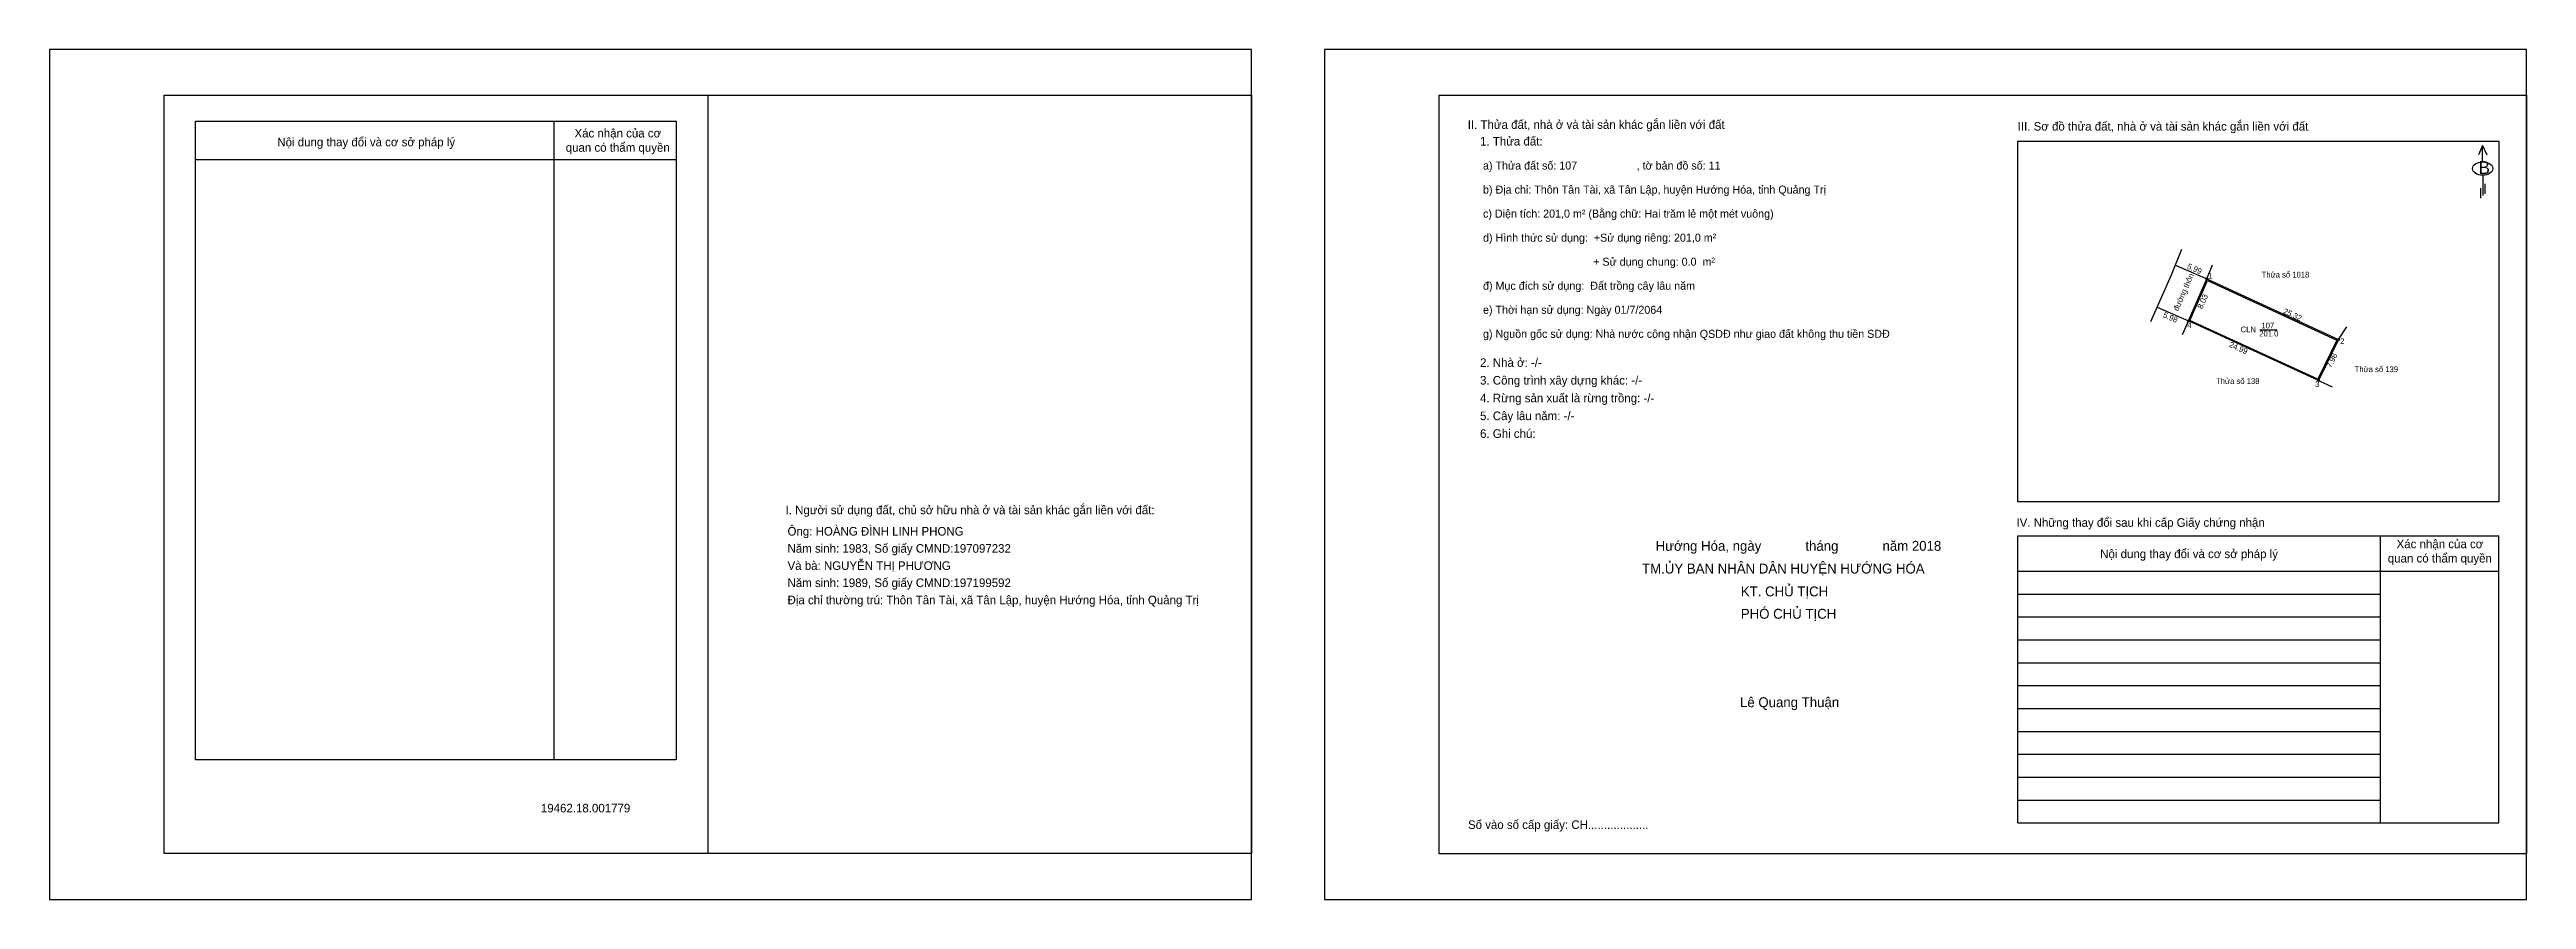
# Model space of a CAD drawing. Extents: x 547237 to 547670, y 1837433 to 1837582.
import ezdxf

# ---------------------------------------------------------------- set-up
doc = ezdxf.new("R2010")
doc.units = 0
for name, color, linetype in [('CanhThua', 7, 'Continuous'), ('ChieuDaiCanhThua', 7, 'Continuous'), ('Khung', 7, 'Continuous'), ('KhungInTrang1', 7, 'Continuous'), ('KhungInTrang2', 7, 'Continuous'), ('Level 1', 7, 'Continuous'), ('Level 2', 7, 'Continuous'), ('Level 23', 7, 'Continuous'), ('MocDinhThua', 7, 'Continuous'), ('NhanDiaChinhThua', 7, 'Continuous'), ('ON', 7, 'Continuous'), ('RauThua', 7, 'Continuous'), ('SoHieuDinhThua', 7, 'Continuous'), ('Template', 7, 'Continuous'), ('ThongTin', 7, 'Continuous')]:
    doc.layers.add(name, color=color, linetype=linetype)

msp = doc.modelspace()

# ---------------------------------------------------------------- linework, layer by layer
at = {"layer": 'CanhThua'}
for p, q in [((547611.18, 1837534.44), (547614.4, 1837541.79)), ((547611.18, 1837534.44), (547614.4, 1837541.79)), ((547614.4, 1837541.79), (547637.39, 1837531.2)), ((547633.9, 1837524.03), (547611.18, 1837534.44)), ((547637.39, 1837531.2), (547633.9, 1837524.03))]:
    msp.add_line(p, q, dxfattribs=at)
at = {"layer": 'ChieuDaiCanhThua'}
for p, q in [((547608.91, 1837544.2), (547614.4, 1837541.79)), ((547605.7, 1837536.84), (547611.18, 1837534.44))]:
    msp.add_line(p, q, dxfattribs=at)
at = {"layer": 'Khung'}
for p, q in [((547480.24, 1837573.86), (547670.24, 1837573.86)), ((547480.24, 1837441.36), (547480.24, 1837573.86)), ((547581.39, 1837502.82), (547581.39, 1837565.87)), ((547581.39, 1837565.87), (547665.39, 1837565.87)), ((547665.39, 1837565.87), (547665.39, 1837502.82)), ((547665.39, 1837502.82), (547581.39, 1837502.82))]:
    msp.add_line(p, q, dxfattribs=at)
msp.add_lwpolyline([(547447.45, 1837441.37), (547257.45, 1837441.37), (547257.45, 1837573.87), (547447.45, 1837573.87)], close=True, dxfattribs=at)
for points in [[(547352.45, 1837573.87), (547352.45, 1837441.37)], [(547670.24, 1837573.86), (547670.24, 1837441.36), (547480.24, 1837441.36)]]:
    msp.add_lwpolyline(points, dxfattribs=at)
at = {"layer": 'KhungInTrang1'}
msp.add_lwpolyline([(547237.45, 1837581.86), (547237.45, 1837433.36), (547447.45, 1837433.36), (547447.45, 1837581.86)], close=True, dxfattribs=at)
at = {"layer": 'KhungInTrang2'}
msp.add_lwpolyline([(547460.24, 1837581.86), (547460.24, 1837433.36), (547670.24, 1837433.36), (547670.24, 1837581.86)], close=True, dxfattribs=at)
at = {"layer": 'Level 1'}
msp.add_lwpolyline([(547604.58, 1837534.32), (547608.22, 1837542.48), (547610.03, 1837546.96)], dxfattribs=at)
at = {"layer": 'Level 2'}
msp.add_lwpolyline([(547637.12, 1837531.1), (547633.8, 1837524.29), (547611.44, 1837534.54), (547614.5, 1837541.53)], close=True, dxfattribs=at)
at = {"layer": 'Level 23'}
for p, q in [((547614.4, 1837541.79), (547615.15, 1837543.64)), ((547610.37, 1837532.61), (547611.18, 1837534.44))]:
    msp.add_line(p, q, dxfattribs=at)
at = {"layer": 'MocDinhThua'}
for centre in [(547614.4, 1837541.79), (547611.18, 1837534.44), (547637.39, 1837531.2), (547633.9, 1837524.03)]:
    msp.add_circle(centre, 0.159, dxfattribs=at)
at = {"layer": 'NhanDiaChinhThua'}
msp.add_line((547623.65, 1837532.91), (547626.71, 1837532.91), dxfattribs=at)
at = {"layer": 'ON'}
for p, q in [((547262.95, 1837569.36), (547346.95, 1837569.36)), ((547262.95, 1837457.75), (547262.95, 1837569.36)), ((547346.95, 1837569.36), (547346.95, 1837457.75)), ((547262.95, 1837562.66), (547346.95, 1837562.66)), ((547581.39, 1837496.9), (547665.39, 1837496.9)), ((547644.66, 1837496.9), (547644.66, 1837446.74)), ((547581.39, 1837490.72), (547665.39, 1837490.72)), ((547581.39, 1837486.72), (547644.66, 1837486.72)), ((547581.39, 1837482.72), (547644.66, 1837482.72)), ((547581.39, 1837478.72), (547644.66, 1837478.72)), ((547581.39, 1837474.72), (547644.66, 1837474.72)), ((547581.39, 1837470.72), (547644.66, 1837470.72)), ((547581.39, 1837466.72), (547644.66, 1837466.72)), ((547581.39, 1837462.72), (547644.66, 1837462.72)), ((547581.39, 1837458.72), (547644.66, 1837458.72)), ((547581.39, 1837454.72), (547644.66, 1837454.72)), ((547581.39, 1837450.72), (547644.66, 1837450.72))]:
    msp.add_line(p, q, dxfattribs=at)
for points in [[(547325.58, 1837569.36), (547325.58, 1837457.75)], [(547581.39, 1837446.74), (547581.39, 1837496.9)], [(547665.39, 1837446.74), (547665.39, 1837496.9)], [(547346.95, 1837457.75), (547262.95, 1837457.75)]]:
    msp.add_lwpolyline(points, dxfattribs=at)
at = {"layer": 'RauThua'}
for p, q in [((547614.4, 1837541.79), (547615.4, 1837544.25)), ((547611.18, 1837534.44), (547610.1, 1837532.01)), ((547637.39, 1837531.2), (547638.85, 1837533.42)), ((547633.9, 1837524.03), (547636.31, 1837522.93))]:
    msp.add_line(p, q, dxfattribs=at)
at = {"layer": 'Template'}
for p, q in [((547662.57, 1837565.07), (547661.84, 1837563.47)), ((547662.57, 1837562.24), (547662.57, 1837565.07)), ((547662.57, 1837565.07), (547663.3, 1837563.47)), ((547662.21, 1837557.66), (547662.21, 1837555.92)), ((547662.59, 1837559.9), (547662.59, 1837556.33)), ((547662.99, 1837558.4), (547662.99, 1837556.66)), ((547581.39, 1837446.74), (547665.39, 1837446.74))]:
    msp.add_line(p, q, dxfattribs=at)
msp.add_ellipse((547662.59, 1837561.06), major_axis=(1.78, 0), ratio=0.655849, dxfattribs=at)

# ---------------------------------------------------------------- texts
at = {"layer": 'ChieuDaiCanhThua'}
for s, rotation, p in [('5.99', 336.3612, (547610.86, 1837543.62)), ('5.98', 336.3612, (547606.63, 1837535.12)), ('8.03', 66.3612, (547613.6, 1837536.45)), ('25.32', 335.2612, (547627.65, 1837535.79)), ('24.99', 335.3919, (547618.19, 1837529.97)), ('7.98', 64.0132, (547636.12, 1837526.15))]:
    msp.add_text(s, height=1, rotation=rotation, dxfattribs=at).set_placement(p)
at = {"layer": 'Level 1'}
msp.add_text('đường thôn', height=1, rotation=66.3612, dxfattribs=at).set_placement((547609.38, 1837536.09))
at = {"layer": 'NhanDiaChinhThua'}
for s, p in [('Thửa số 1018', (547623.97, 1837542.03)), ('CLN', (547620.3, 1837532.46)), ('201.0', (547623.55, 1837531.73)), ('107', (547623.94, 1837533.14)), ('Thửa số 139', (547640.22, 1837525.5)), ('Thửa số 138', (547616, 1837523.44))]:
    msp.add_text(s, height=1, dxfattribs=at).set_placement(p)
at = {"layer": 'ON'}
for s, height, p in [('Nội dung thay đổi và cơ sở pháp lý', 1.5, (547277.25, 1837564.95)), ('quan có thẩm quyền', 1.5, (547327.64, 1837564)), ('Xác nhận của cơ ', 1.5, (547329.17, 1837566.5)), ('I. Người sử dụng đất, chủ sở hữu nhà ở và tài sản khác gắn liền với đất:', 1.5, (547366.05, 1837500.67)), ('IV. Những thay đổi sau khi cấp Giấy chứng nhận', 1.5, (547581.13, 1837498.47)), ('Xác nhận của cơ ', 1.5, (547647.55, 1837494.73)), ('Nội dung thay đổi và cơ sở pháp lý', 1.5, (547595.76, 1837493)), ('quan có thẩm quyền', 1.5, (547646.02, 1837492.23)), ('Lê Quang Thuận', 1.7268, (547532.82, 1837466.96))]:
    msp.add_text(s, height=height, dxfattribs=at).set_placement(p)
at = {"layer": 'SoHieuDinhThua'}
for s, p in [('1', (547614.63, 1837541.83)), ('4', (547610.98, 1837533.2)), ('2', (547637.7, 1837530.41)), ('3', (547633.31, 1837522.9))]:
    msp.add_text(s, height=1, dxfattribs=at).set_placement(p)
at = {"layer": 'Template'}
for s, height, p in [('II. Thửa đất, nhà ở và tài sản khác gắn liền với đất', 1.5, (547485.25, 1837568)), ('III. Sơ đồ thửa đất, nhà ở và tài sản khác gắn liền với đất', 1.5, (547581.34, 1837567.7)), ('B', 2.25, (547661.86, 1837560.11)), ('Hướng Hóa, ngày            tháng            năm 2018', 1.7268, (547518.08, 1837494.28)), ('TM.ỦY BAN NHÂN DÂN HUYỆN HƯỚNG HÓA', 1.7268, (547515.71, 1837490.31)), ('KT. CHỦ TỊCH', 1.7268, (547532.97, 1837486.32)), ('PHÓ CHỦ TỊCH', 1.7268, (547532.97, 1837482.41)), ('19462.18.001779', 1.5, (547323.3, 1837448.57)), ('Số vào sổ cấp giấy: CH...................', 1.5, (547485.29, 1837445.68))]:
    msp.add_text(s, height=height, dxfattribs=at).set_placement(p)
at = {"layer": 'ThongTin'}
for s, height, p in [('1. Thửa đất: ', 1.5, (547487.4, 1837565.09)), (' a) Thửa đất số: 107                    , tờ bản đồ số: 11', 1.4, (547487.4, 1837560.89)), (' b) Địa chỉ: Thôn Tân Tài, xã Tân Lập, huyện Hướng Hóa, tỉnh Quảng Trị', 1.4, (547487.4, 1837556.69)), (' c) Diện tích: 201,0 m² (Bằng chữ: Hai trăm lẻ một mét vuông)', 1.4, (547487.4, 1837552.49)), (' d) Hình thức sử dụng:  +Sử dụng riêng: 201,0 m²', 1.4, (547487.4, 1837548.29)), ('                                      + Sử dụng chung: 0.0  m²', 1.4, (547487.4, 1837544.09)), (' đ) Mục đích sử dụng:  Đất trồng cây lâu năm', 1.4, (547487.4, 1837539.89)), (' e) Thời hạn sử dụng: Ngày 01/7/2064', 1.4, (547487.4, 1837535.69)), (' g) Nguồn gốc sử dụng: Nhà nước công nhận QSDĐ như giao đất không thu tiền SDĐ', 1.4, (547487.4, 1837531.49)), ('2. Nhà ở: -/-', 1.5, (547487.4, 1837526.42)), ('3. Công trình xây dựng khác: -/-', 1.5, (547487.4, 1837523.32)), ('4. Rừng sản xuất là rừng trồng: -/-', 1.5, (547487.4, 1837520.22)), ('5. Cây lâu năm: -/-', 1.5, (547487.4, 1837517.11)), ('6. Ghi chú:', 1.5, (547487.4, 1837514.01)), ('Ông: HOÀNG ĐÌNH LINH PHONG', 1.5, (547366.4, 1837496.94)), ('Và bà: NGUYỄN THỊ PHƯƠNG', 1.5, (547366.4, 1837490.94)), ('Năm sinh: 1983, Số giấy CMND:197097232', 1.5, (547366.4, 1837493.94)), ('Năm sinh: 1989, Số giấy CMND:197199592', 1.5, (547366.4, 1837487.94)), ('Địa chỉ thường trú: Thôn Tân Tài, xã Tân Lập, huyện Hướng Hóa, tỉnh Quảng Trị', 1.5, (547366.4, 1837484.94))]:
    msp.add_text(s, height=height, dxfattribs=at).set_placement(p)

doc.saveas('drawing.dxf')
